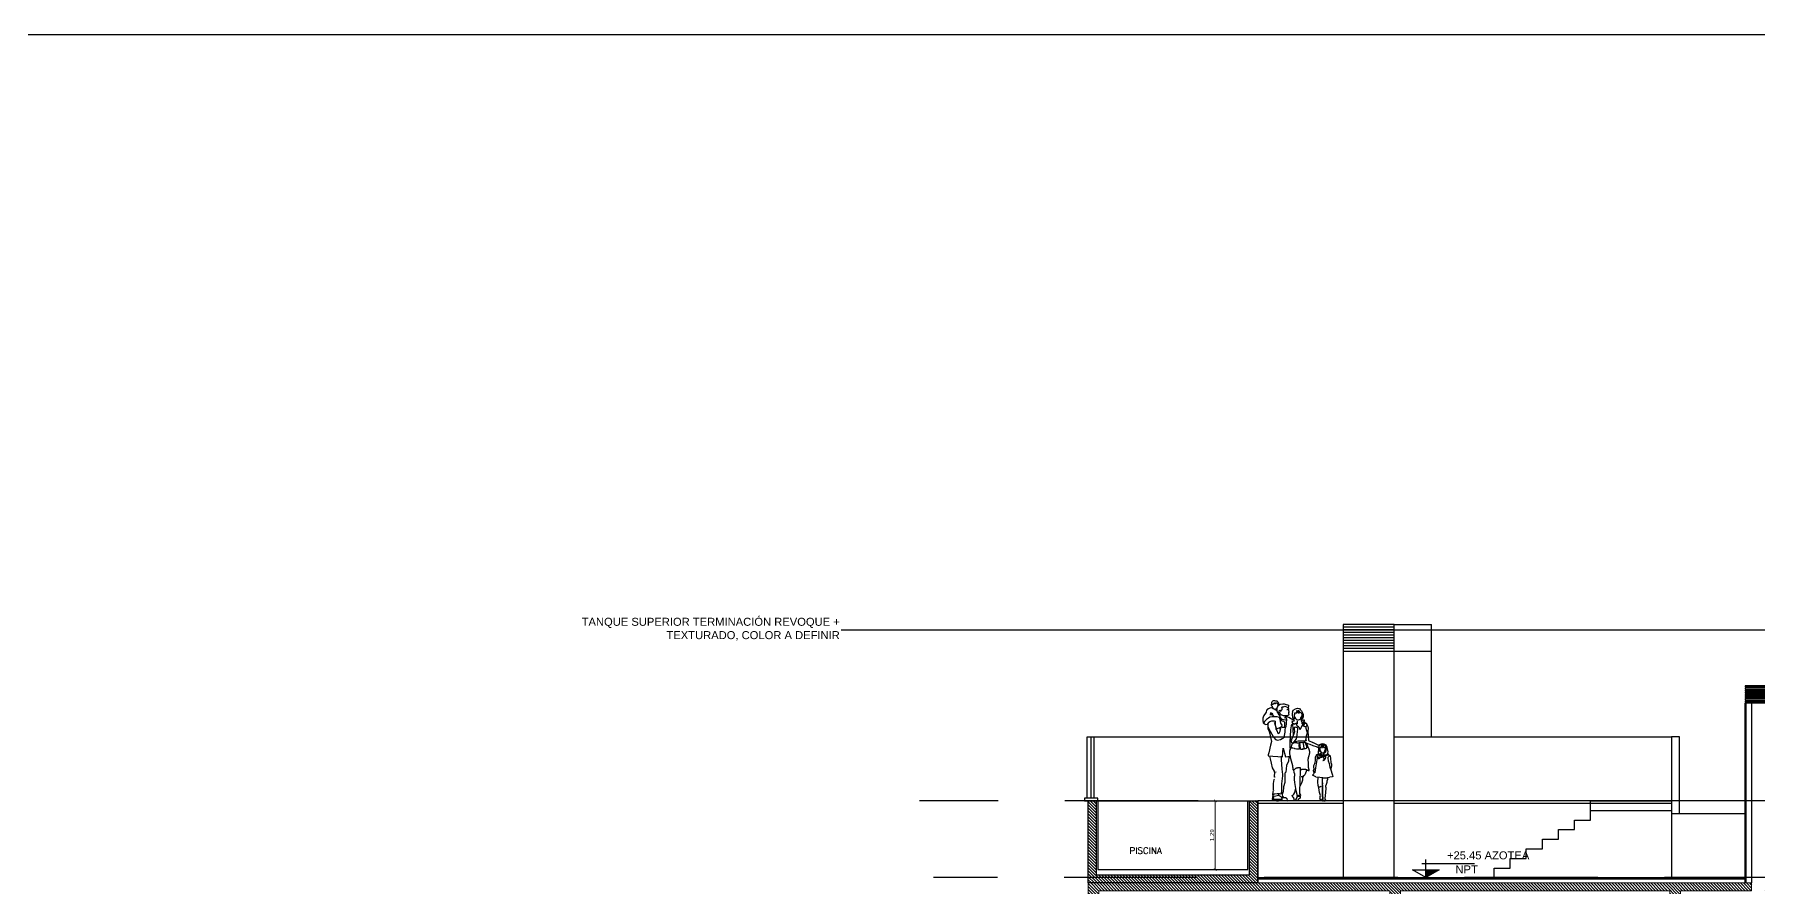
# Model space of a CAD drawing. Header units: metres. Extents: x 126 to 596, y -539 to -70.
# Drawn here: x 321 to 353.31, y -371.83 to -355.84 of the extents above; entities that cross this region are included whole.
import ezdxf
from ezdxf import colors
from ezdxf.entities.mleader import LeaderData, LeaderLine
from ezdxf.enums import TextEntityAlignment as Align
from ezdxf.math import Vec2, Vec3

# ---------------------------------------------------------------- set-up
doc = ezdxf.new("R2010")
doc.units = ezdxf.units.M
doc.header["$LTSCALE"] = 10
doc.linetypes.add('HIDDEN', pattern=[0.375, 0.25, -0.125])
for name, color, linetype in [('A- Hatch Hormigon', 255, 'Continuous'), ('A-Aberturas', 2, 'Continuous'), ('A-Muros', 4, 'Continuous'), ('A-NIVELES', 1, 'Continuous'), ('A-Pisos', 1, 'Continuous'), ('A-Referencias', 2, 'Continuous'), ('A-Revoques', 1, 'Continuous'), ('Dr Ejes en bloque', 4, 'Continuous'), ('dr hatch hormigon en vista', 254, 'Continuous'), ('PISO', 251, 'Continuous'), ('Texto', 3, 'Continuous')]:
    doc.layers.add(name, color=color, linetype=linetype)
doc.layers.add('Dr Contorno exterior torre', color=31, linetype='Continuous', transparency=0.5)
doc.layers.add('PILAR_HORMIGON', color=5, linetype='Continuous', lineweight=20)
doc.styles.add('1-100', font='arial.ttf', dxfattribs={"height": 0.15})
doc.styles.add('1-50', font='arial.ttf', dxfattribs={"width": 1.1, "height": 0.075})
doc.styles.add('Arial', font='arial.ttf')
doc.styles.add('COTAS', font='ROMANS.shx', dxfattribs={"width": 0.7})
doc.styles.add('T12', font='romans.shx', dxfattribs={"height": 0.12})
doc.dimstyles.new('1-50', dxfattribs={"dimscale": 0, "dimtxt": 0.075, "dimasz": 0.05, "dimexe": 0, "dimexo": 0.025, "dimgap": 0.02, "dimtad": 1, "dimzin": 4, "dimdsep": 46, "dimtxsty": '1-50', "dimblk": 'ARCHTICK', "dimcen": 0.09, "dimclrd": 256, "dimclre": 8, "dimclrt": 2, "dimadec": 0, "dimazin": 3, "dimtfac": 1, "dimtofl": 0, "dimtmove": 2, "dimatfit": 3, "dimldrblk": 'OPEN90', "dimfxl": 1, "dimtolj": 1, "dimtzin": 0, "dimlwd": 18, "dimlwe": 18, "dimarcsym": 0})

# ---------------------------------------------------------------- blocks, each defined once
blk = doc.blocks.new('niveles')
at = {"layer": 'PISO', "linetype": 'HIDDEN'}
for p, q in [((572.165, -271.324, 0), (533.187, -271.324, 0)), ((572.152, -272.764), (533.455, -272.764))]:
    blk.add_line(p, q, dxfattribs=at)
blk = doc.blocks.new('Monos1')
for points in [[(-0.62, 1.439), (-0.64, 1.457), (-0.647, 1.502), (-0.647, 1.556), (-0.636, 1.595), (-0.607, 1.622), (-0.586, 1.664), (-0.58, 1.699)], [(-0.397, 1.69), (-0.421, 1.707), (-0.435, 1.715), (-0.456, 1.721), (-0.467, 1.726), (-0.475, 1.735), (-0.478, 1.738), (-0.503, 1.743), (-0.523, 1.737), (-0.545, 1.724), (-0.576, 1.704), (-0.58, 1.699)], [(-0.435, 1.576), (-0.463, 1.602), (-0.468, 1.627), (-0.491, 1.643), (-0.509, 1.645), (-0.514, 1.64), (-0.481, 1.625), (-0.479, 1.622), (-0.52, 1.617), (-0.486, 1.612), (-0.458, 1.61)], [(-0.49, 1.789), (-0.491, 1.814), (-0.484, 1.824), (-0.483, 1.841), (-0.478, 1.862), (-0.466, 1.872), (-0.451, 1.877), (-0.437, 1.879), (-0.413, 1.875), (-0.398, 1.876), (-0.389, 1.872), (-0.373, 1.857), (-0.369, 1.842), (-0.361, 1.833), (-0.366, 1.807), (-0.371, 1.799)], [(-0.464, 1.745), (-0.467, 1.751), (-0.471, 1.756), (-0.475, 1.765), (-0.478, 1.772), (-0.48, 1.771), (-0.484, 1.772), (-0.488, 1.784), (-0.49, 1.801), (-0.486, 1.811), (-0.478, 1.812), (-0.473, 1.809), (-0.474, 1.807), (-0.468, 1.816), (-0.444, 1.816), (-0.444, 1.828), (-0.44, 1.837), (-0.434, 1.839), (-0.432, 1.822), (-0.428, 1.838), (-0.418, 1.815), (-0.408, 1.822), (-0.411, 1.836), (-0.387, 1.835), (-0.386, 1.834), (-0.382, 1.826), (-0.374, 1.815), (-0.373, 1.808), (-0.371, 1.802)], [(-0.486, 1.74), (-0.474, 1.762)], [(-0.404, 1.72), (-0.402, 1.695)], [(-0.397, 1.69), (-0.369, 1.63), (-0.333, 1.584), (-0.308, 1.528), (-0.308, 1.525), (-0.326, 1.52)], [(-0.379, 1.653), (-0.385, 1.704), (-0.382, 1.751), (-0.359, 1.795), (-0.328, 1.81), (-0.28, 1.818), (-0.253, 1.818), (-0.232, 1.813), (-0.175, 1.791), (-0.175, 1.775), (-0.178, 1.751), (-0.173, 1.738), (-0.166, 1.728), (-0.181, 1.716), (-0.196, 1.708), (-0.205, 1.708)], [(-0.38, 1.653), (-0.35, 1.62), (-0.329, 1.61), (-0.316, 1.616)], [(-0.361, 1.79), (-0.361, 1.79)], [(-0.355, 1.612), (-0.352, 1.625)], [(-0.175, 1.71), (-0.17, 1.689), (-0.163, 1.671), (-0.16, 1.664), (-0.17, 1.659), (-0.173, 1.656), (-0.173, 1.653), (-0.171, 1.65), (-0.175, 1.648), (-0.171, 1.646), (-0.173, 1.642), (-0.175, 1.639), (-0.167, 1.625), (-0.17, 1.606), (-0.198, 1.595), (-0.23, 1.595), (-0.268, 1.595), (-0.31, 1.612), (-0.322, 1.621), (-0.329, 1.635), (-0.329, 1.644), (-0.333, 1.646), (-0.335, 1.646), (-0.346, 1.658), (-0.348, 1.673), (-0.349, 1.689), (-0.339, 1.693), (-0.329, 1.697), (-0.322, 1.693), (-0.321, 1.687), (-0.325, 1.679), (-0.316, 1.679), (-0.308, 1.685), (-0.312, 1.691), (-0.312, 1.7), (-0.3, 1.708), (-0.293, 1.713), (-0.293, 1.734), (-0.297, 1.752), (-0.284, 1.76), (-0.264, 1.764), (-0.244, 1.773), (-0.211, 1.76), (-0.185, 1.749), (-0.175, 1.753)], [(-0.099, 1.662), (-0.106, 1.639), (-0.102, 1.604), (-0.099, 1.565), (-0.08, 1.515), (-0.065, 1.507), (-0.072, 1.49), (-0.084, 1.489), (-0.099, 1.494), (-0.102, 1.501), (-0.108, 1.489), (-0.102, 1.47), (-0.075, 1.444), (-0.056, 1.437)], [(-0.099, 1.662), (-0.085, 1.696), (-0.039, 1.726), (-0.001, 1.735), (0.035, 1.727), (0.047, 1.712), (0.071, 1.684), (0.092, 1.651), (0.1, 1.623), (0.102, 1.609)], [(0.052, 1.654), (0.048, 1.655), (0.039, 1.663), (0.032, 1.673), (0.027, 1.682), (0.015, 1.696), (0.016, 1.675), (0.023, 1.653), (0.034, 1.645), (0.018, 1.644), (0.007, 1.645), (0.002, 1.663), (-0.006, 1.685), (-0.003, 1.658), (-0.015, 1.69), (-0.02, 1.661), (-0.018, 1.649), (-0.021, 1.642), (-0.048, 1.641), (-0.059, 1.643), (-0.059, 1.643), (-0.062, 1.619), (-0.069, 1.597), (-0.067, 1.578), (-0.065, 1.556), (-0.059, 1.534), (-0.057, 1.528)], [(0.052, 1.654), (0.062, 1.649), (0.068, 1.646), (0.073, 1.635), (0.082, 1.622), (0.083, 1.608), (0.085, 1.591), (0.086, 1.573), (0.079, 1.563)], [(-0.636, 1.446), (-0.6, 1.43), (-0.568, 1.436), (-0.554, 1.461), (-0.545, 1.467), (-0.52, 1.489), (-0.484, 1.5), (-0.461, 1.5), (-0.439, 1.498), (-0.425, 1.495), (-0.425, 1.464), (-0.421, 1.428), (-0.414, 1.394), (-0.397, 1.346), (-0.394, 1.346), (-0.365, 1.359), (-0.334, 1.371), (-0.3, 1.39), (-0.294, 1.418), (-0.318, 1.456), (-0.326, 1.524), (-0.34, 1.563), (-0.387, 1.574), (-0.478, 1.576), (-0.52, 1.565), (-0.548, 1.549), (-0.583, 1.524), (-0.593, 1.515), (-0.622, 1.489), (-0.636, 1.467), (-0.636, 1.442)], [(-0.55, 1.464), (-0.56, 1.436), (-0.562, 1.389), (-0.562, 1.348), (-0.536, 1.299), (-0.523, 1.254), (-0.508, 1.192), (-0.489, 1.113), (-0.509, 1.044), (-0.538, 0.9), (-0.555, 0.861), (-0.555, 0.84), (-0.285, 0.826), (-0.272, 0.987), (-0.226, 0.826), (-0.14, 0.835)], [(-0.446, 1.186), (-0.541, 1.354), (-0.549, 1.373), (-0.556, 1.4)], [(-0.474, 1.5), (-0.458, 1.497)], [(-0.442, 1.472), (-0.434, 1.46), (-0.421, 1.416), (-0.41, 1.379), (-0.407, 1.344), (-0.392, 1.315), (-0.372, 1.266), (-0.369, 1.261)], [(-0.369, 1.261), (-0.35, 1.269), (-0.331, 1.308), (-0.316, 1.368), (-0.316, 1.37)], [(-0.325, 1.333), (-0.342, 1.368)], [(-0.3, 1.5), (-0.311, 1.5), (-0.318, 1.502)], [(-0.246, 1.376), (-0.242, 1.399), (-0.24, 1.437), (-0.244, 1.466), (-0.261, 1.488), (-0.282, 1.493), (-0.303, 1.501), (-0.301, 1.511), (-0.315, 1.524)], [(-0.315, 1.381), (-0.297, 1.384), (-0.289, 1.383), (-0.272, 1.382), (-0.257, 1.38), (-0.242, 1.376), (-0.236, 1.372)], [(-0.313, 1.54), (-0.293, 1.53), (-0.263, 1.526), (-0.231, 1.519), (-0.219, 1.516)], [(-0.237, 1.373), (-0.243, 1.323), (-0.242, 1.284), (-0.253, 1.224), (-0.261, 1.183), (-0.261, 1.182)], [(-0.229, 1.589), (-0.24, 1.558), (-0.249, 1.544)], [(-0.229, 1.58), (-0.21, 1.529), (-0.225, 1.381)], [(-0.226, 1.585), (-0.193, 1.573), (-0.168, 1.565), (-0.135, 1.547), (-0.113, 1.536), (-0.088, 1.524), (-0.079, 1.52)], [(-0.009, 1.459), (-0.064, 1.439), (-0.09, 1.436), (-0.116, 1.424), (-0.125, 1.407), (-0.136, 1.332), (-0.142, 1.213), (-0.142, 1.146), (-0.13, 1.129), (-0.119, 1.091), (-0.099, 1.077), (-0.078, 1.088), (-0.049, 1.129), (-0.023, 1.161), (-0.009, 1.233), (-0.003, 1.303), (0.003, 1.332), (0.003, 1.361), (-0.009, 1.375), (-0.029, 1.375), (-0.049, 1.378), (-0.064, 1.372), (-0.064, 1.355), (-0.064, 1.337), (-0.058, 1.3), (-0.058, 1.291), (-0.073, 1.253), (-0.084, 1.222), (-0.104, 1.181), (-0.116, 1.149), (-0.116, 1.129)], [(-0.078, 1.236), (-0.078, 1.268), (-0.084, 1.3), (-0.084, 1.323), (-0.084, 1.34), (-0.084, 1.363), (-0.084, 1.381), (-0.09, 1.404), (-0.09, 1.421), (-0.093, 1.43)], [(0.09, 1.45), (0.09, 1.424), (0.069, 1.395), (0.058, 1.361), (0.043, 1.335), (0.038, 1.343), (0.032, 1.366), (0.017, 1.387), (-0.003, 1.401), (-0.015, 1.413), (-0.023, 1.421), (-0.023, 1.436), (-0.023, 1.45)], [(-0.007, 1.515), (-0.007, 1.506)], [(-0.007, 1.492), (-0.007, 1.436)], [(0.057, 1.55), (0.062, 1.53), (0.065, 1.506), (0.069, 1.485), (0.076, 1.463), (0.08, 1.443)], [(0.102, 1.609), (0.104, 1.594), (0.105, 1.577), (0.101, 1.566), (0.09, 1.545), (0.085, 1.525), (0.09, 1.51), (0.102, 1.51), (0.117, 1.518), (0.122, 1.52), (0.123, 1.512), (0.122, 1.499), (0.112, 1.483), (0.098, 1.465), (0.087, 1.452), (0.078, 1.451)], [(0.087, 1.453), (0.107, 1.439), (0.121, 1.435)], [(0.155, 1.444), (0.139, 1.466), (0.097, 1.467)], [(0.118, 1.451), (0.098, 1.449), (0.116, 1.437), (0.122, 1.435), (0.118, 1.419), (0.104, 1.419), (0.118, 1.399), (0.134, 1.393), (0.158, 1.391), (0.168, 1.401), (0.176, 1.423), (0.176, 1.433), (0.166, 1.447), (0.118, 1.451)], [(0.151, 1.395), (0.152, 1.391), (0.153, 1.386), (0.153, 1.382), (0.153, 1.377), (0.154, 1.372), (0.154, 1.367), (0.155, 1.362), (0.155, 1.357), (0.156, 1.351), (0.157, 1.346), (0.158, 1.341), (0.159, 1.336), (0.161, 1.331), (0.162, 1.326), (0.164, 1.321), (0.166, 1.316), (0.167, 1.312), (0.168, 1.308), (0.17, 1.304), (0.171, 1.301), (0.172, 1.298), (0.173, 1.295), (0.174, 1.292), (0.175, 1.289), (0.175, 1.287), (0.176, 1.285), (0.176, 1.283), (0.176, 1.281), (0.176, 1.28), (0.177, 1.278), (0.176, 1.276), (0.176, 1.274), (0.176, 1.272), (0.176, 1.27), (0.176, 1.268), (0.175, 1.266), (0.175, 1.263), (0.175, 1.261), (0.174, 1.258), (0.173, 1.255), (0.172, 1.252), (0.171, 1.249), (0.17, 1.246), (0.169, 1.242), (0.168, 1.239), (0.167, 1.235), (0.165, 1.232), (0.164, 1.229), (0.163, 1.225), (0.162, 1.222), (0.161, 1.219), (0.16, 1.216), (0.159, 1.212), (0.159, 1.209), (0.158, 1.205), (0.157, 1.201), (0.157, 1.197), (0.156, 1.192), (0.156, 1.187), (0.155, 1.182), (0.155, 1.176), (0.154, 1.171), (0.154, 1.165), (0.153, 1.16), (0.153, 1.154), (0.152, 1.149), (0.151, 1.144), (0.15, 1.14), (0.15, 1.136), (0.149, 1.132), (0.149, 1.129), (0.148, 1.127), (0.149, 1.125)], [(0.174, 1.417), (0.177, 1.416), (0.191, 1.392), (0.197, 1.361), (0.191, 1.303), (0.2, 1.129)], [(-0.446, 1.186), (-0.419, 1.152)], [(-0.419, 1.152), (-0.379, 1.137), (-0.325, 1.146), (-0.288, 1.168), (-0.261, 1.182)], [(-0.12, 1.005), (-0.124, 0.998), (-0.127, 0.99), (-0.131, 0.983), (-0.134, 0.976), (-0.138, 0.969), (-0.141, 0.963), (-0.143, 0.957), (-0.145, 0.952), (-0.147, 0.947), (-0.149, 0.944), (-0.15, 0.94), (-0.152, 0.937), (-0.153, 0.935), (-0.153, 0.932), (-0.154, 0.93), (-0.155, 0.928), (-0.155, 0.925), (-0.155, 0.923), (-0.156, 0.92), (-0.156, 0.917), (-0.156, 0.914), (-0.156, 0.909), (-0.155, 0.905), (-0.155, 0.9), (-0.154, 0.893), (-0.153, 0.887), (-0.152, 0.88), (-0.151, 0.872), (-0.149, 0.864), (-0.148, 0.856), (-0.146, 0.848), (-0.144, 0.84), (-0.143, 0.833), (-0.141, 0.825), (-0.14, 0.818), (-0.138, 0.81), (-0.136, 0.803), (-0.134, 0.795), (-0.132, 0.787), (-0.13, 0.779), (-0.128, 0.771), (-0.126, 0.763), (-0.123, 0.754), (-0.121, 0.745), (-0.118, 0.737), (-0.116, 0.728), (-0.113, 0.72), (-0.111, 0.712), (-0.109, 0.704), (-0.107, 0.697), (-0.104, 0.69), (-0.103, 0.683), (-0.101, 0.677), (-0.099, 0.671), (-0.098, 0.666), (-0.097, 0.661), (-0.096, 0.656), (-0.096, 0.651), (-0.096, 0.647), (-0.095, 0.643), (-0.095, 0.639), (-0.095, 0.634), (-0.095, 0.63), (-0.094, 0.625), (-0.094, 0.619), (-0.093, 0.614), (-0.092, 0.608), (-0.091, 0.602), (-0.09, 0.597), (-0.089, 0.591), (-0.088, 0.587), (-0.086, 0.583), (-0.085, 0.58), (-0.084, 0.577), (-0.083, 0.576), (-0.082, 0.575), (-0.081, 0.575), (-0.08, 0.575), (-0.079, 0.575), (-0.077, 0.576), (-0.076, 0.577), (-0.074, 0.578), (-0.072, 0.579), (-0.07, 0.581), (-0.067, 0.583), (-0.065, 0.585), (-0.063, 0.587), (-0.06, 0.589), (-0.058, 0.591), (-0.055, 0.594), (-0.053, 0.596), (-0.05, 0.599), (-0.047, 0.601), (-0.044, 0.604), (-0.041, 0.606), (-0.038, 0.608), (-0.034, 0.61), (-0.03, 0.612), (-0.026, 0.614), (-0.022, 0.615), (-0.018, 0.617), (-0.013, 0.618), (-0.009, 0.619), (-0.005, 0.62), (-0.001, 0.621), (0.003, 0.622), (0.007, 0.623), (0.01, 0.624), (0.014, 0.625), (0.018, 0.625), (0.022, 0.626), (0.026, 0.626), (0.03, 0.626), (0.034, 0.627), (0.038, 0.627), (0.039, 0.627)], [(-0.144, 0.955), (-0.144, 0.976)], [(-0.14, 0.987), (-0.138, 1.151)], [(-0.073, 1.099), (-0.094, 1.083), (-0.104, 1.069), (-0.115, 1.04), (-0.124, 1.007), (-0.114, 1.003)], [(-0.114, 1.003), (-0.096, 0.994), (-0.067, 0.986), (-0.065, 0.988), (-0.057, 0.988), (-0.057, 0.981), (-0.023, 0.975), (0.013, 0.975), (0.034, 0.972), (0.034, 0.977), (0.044, 0.979), (0.046, 0.973), (0.058, 0.968), (0.087, 0.968), (0.097, 0.969)], [(-0.068, 1.078), (-0.07, 1.08), (-0.09, 1.085)], [(-0.09, 1.076), (-0.09, 1.08)], [(-0.069, 1.111), (-0.073, 1.099), (-0.054, 1.091), (-0.018, 1.085), (0.021, 1.088)], [(-0.068, 1.113), (-0.042, 1.112), (-0.015, 1.112)], [(0.149, 1.16), (0.156, 1.129), (0.154, 1.121), (0.127, 1.115), (0.11, 1.115), (0.084, 1.118), (0.012, 1.115), (-0.015, 1.112), (-0.019, 1.111)], [(0.031, 0.972), (0.026, 1.053), (0.021, 1.053)], [(0.121, 0.983), (0.112, 1.035), (0.1, 1.093), (0.026, 1.088)], [(0.065, 1.088), (0.031, 1.085), (0.045, 0.978)], [(0.039, 0.627), (0.043, 0.623), (0.044, 0.622), (0.045, 0.62), (0.046, 0.617), (0.047, 0.614), (0.048, 0.61), (0.049, 0.606), (0.05, 0.602), (0.051, 0.598), (0.052, 0.594), (0.054, 0.591), (0.055, 0.588), (0.057, 0.586), (0.059, 0.585), (0.061, 0.584), (0.063, 0.584), (0.065, 0.585), (0.068, 0.586), (0.07, 0.587), (0.073, 0.588), (0.076, 0.589), (0.078, 0.59), (0.081, 0.591), (0.084, 0.592), (0.087, 0.592), (0.09, 0.593), (0.094, 0.594), (0.097, 0.595), (0.101, 0.595), (0.104, 0.595), (0.108, 0.596), (0.113, 0.595), (0.117, 0.595), (0.122, 0.595), (0.127, 0.594), (0.133, 0.593), (0.138, 0.592), (0.144, 0.591), (0.151, 0.589), (0.157, 0.587), (0.162, 0.586), (0.168, 0.584), (0.173, 0.582), (0.178, 0.58), (0.182, 0.578), (0.185, 0.577), (0.188, 0.575), (0.19, 0.574), (0.193, 0.572), (0.195, 0.571), (0.197, 0.57), (0.199, 0.569), (0.202, 0.568), (0.205, 0.568), (0.207, 0.567), (0.21, 0.567), (0.212, 0.568), (0.214, 0.568), (0.216, 0.569), (0.217, 0.571), (0.217, 0.573), (0.216, 0.576), (0.215, 0.579), (0.214, 0.583), (0.213, 0.587), (0.211, 0.591), (0.21, 0.595), (0.208, 0.6), (0.207, 0.604), (0.206, 0.609), (0.206, 0.614), (0.205, 0.619), (0.205, 0.625), (0.205, 0.63), (0.204, 0.636), (0.204, 0.643), (0.204, 0.65), (0.203, 0.657), (0.203, 0.665), (0.202, 0.673), (0.202, 0.681), (0.201, 0.689), (0.201, 0.698), (0.2, 0.707), (0.2, 0.716), (0.2, 0.724), (0.2, 0.733), (0.199, 0.742), (0.199, 0.75), (0.199, 0.758), (0.199, 0.765), (0.199, 0.772), (0.199, 0.778), (0.199, 0.784), (0.2, 0.789), (0.2, 0.794), (0.2, 0.799), (0.201, 0.804), (0.202, 0.809), (0.203, 0.814), (0.205, 0.819), (0.206, 0.825), (0.209, 0.831), (0.211, 0.837), (0.213, 0.844), (0.215, 0.851), (0.217, 0.858), (0.219, 0.865), (0.221, 0.872), (0.223, 0.88), (0.224, 0.887), (0.225, 0.894), (0.226, 0.902), (0.226, 0.909), (0.226, 0.916), (0.225, 0.924), (0.224, 0.931), (0.223, 0.938), (0.22, 0.946), (0.217, 0.955), (0.212, 0.965), (0.207, 0.978), (0.2, 0.992), (0.191, 1.01)], [(0.057, 0.969), (0.081, 0.971), (0.102, 0.973), (0.118, 0.975), (0.122, 0.977), (0.12, 0.983), (0.147, 0.983), (0.162, 0.988), (0.173, 1)], [(0.105, 1.093), (0.128, 1.098)], [(0.13, 1.115), (0.13, 1.1), (0.139, 1.086), (0.159, 1.04), (0.172, 0.999)], [(0.13, 1.1), (0.141, 1.095), (0.156, 1.087), (0.17, 1.059), (0.186, 1.021), (0.188, 1.01), (0.173, 1.005)], [(0.369, 1.003), (0.291, 1.032), (0.232, 1.053), (0.19, 1.069), (0.151, 1.085)], [(0.2, 1.129), (0.225, 1.12), (0.258, 1.103), (0.281, 1.092)], [(0.405, 1.046), (0.399, 1.039), (0.394, 1.036), (0.281, 1.092)], [(0.388, 0.996), (0.373, 1.001), (0.369, 1.003)], [(0.443, 1.063), (0.431, 1.059), (0.423, 1.047), (0.417, 1.036), (0.395, 1.025), (0.388, 0.998), (0.388, 0.969), (0.391, 0.948)], [(0.405, 1.046), (0.413, 1.056), (0.431, 1.06), (0.431, 1.059)], [(0.43, 1.005), (0.423, 1.001), (0.418, 0.999), (0.415, 0.99), (0.409, 0.979), (0.409, 0.969), (0.407, 0.956), (0.407, 0.942), (0.413, 0.934)], [(0.43, 1.005), (0.433, 1.006), (0.44, 1.013), (0.445, 1.021), (0.449, 1.028), (0.457, 1.039), (0.457, 1.023), (0.452, 1.006), (0.445, 1), (0.457, 1), (0.466, 1), (0.468, 1.015), (0.474, 1.032), (0.472, 1.011), (0.481, 1.036), (0.485, 1.014), (0.484, 1.004), (0.487, 1), (0.508, 1), (0.516, 1.001), (0.516, 1.001), (0.519, 0.984), (0.526, 0.967), (0.525, 0.952), (0.525, 0.935), (0.521, 0.918), (0.519, 0.913), (0.509, 0.902), (0.501, 0.894), (0.491, 0.894), (0.481, 0.894), (0.482, 0.883), (0.491, 0.867), (0.498, 0.861), (0.502, 0.859), (0.519, 0.861), (0.547, 0.867), (0.559, 0.876), (0.567, 0.896), (0.569, 0.921), (0.554, 1.001), (0.534, 1.044), (0.498, 1.064), (0.467, 1.07), (0.445, 1.064)], [(0.44, 1.056), (0.451, 1.057), (0.468, 1.057), (0.486, 1.056), (0.504, 1.048), (0.523, 1.027), (0.527, 1.01), (0.527, 0.993), (0.525, 0.982), (0.53, 0.992), (0.53, 1.005), (0.53, 1.025), (0.525, 1.039), (0.508, 1.054), (0.489, 1.062), (0.468, 1.068), (0.446, 1.064), (0.44, 1.056)], [(-0.426, 0.503), (-0.437, 0.553), (-0.47, 0.616), (-0.489, 0.705), (-0.509, 0.788), (-0.525, 0.838)], [(-0.312, 0.835), (-0.307, 0.777), (-0.296, 0.592), (-0.282, 0.495), (-0.282, 0.467), (-0.301, 0.318), (-0.301, 0.166), (-0.318, 0.127), (-0.34, 0.13), (-0.382, 0.132), (-0.44, 0.124), (-0.465, 0.108), (-0.459, 0.174), (-0.452, 0.18)], [(-0.163, 0.821), (-0.174, 0.746), (-0.207, 0.661), (-0.221, 0.539), (-0.238, 0.52), (-0.238, 0.442), (-0.238, 0.401), (-0.243, 0.343), (-0.263, 0.265), (-0.271, 0.16), (-0.282, 0.149), (-0.312, 0.132)], [(0.332, 0.821), (0.329, 0.803), (0.325, 0.762), (0.322, 0.711), (0.313, 0.694), (0.296, 0.656), (0.296, 0.644), (0.302, 0.589), (0.296, 0.586), (0.294, 0.58), (0.291, 0.561), (0.296, 0.539), (0.311, 0.53), (0.317, 0.53), (0.329, 0.534), (0.331, 0.542), (0.322, 0.552), (0.32, 0.56), (0.325, 0.561), (0.331, 0.556), (0.334, 0.56), (0.334, 0.569), (0.334, 0.578), (0.329, 0.587), (0.329, 0.594), (0.338, 0.608)], [(0.332, 0.821), (0.339, 0.834), (0.348, 0.849), (0.355, 0.855)], [(0.333, 0.579), (0.334, 0.58), (0.35, 0.691), (0.37, 0.805), (0.37, 0.844), (0.354, 0.856)], [(0.4, 0.87), (0.372, 0.864), (0.366, 0.863), (0.359, 0.859), (0.355, 0.859), (0.348, 0.858), (0.354, 0.856)], [(0.351, 0.858), (0.351, 0.859)], [(0.463, 0.852), (0.455, 0.856), (0.445, 0.857), (0.436, 0.858), (0.425, 0.856), (0.415, 0.85), (0.405, 0.849), (0.399, 0.847), (0.391, 0.837), (0.395, 0.824), (0.393, 0.814), (0.387, 0.804), (0.375, 0.798), (0.381, 0.795), (0.393, 0.794), (0.403, 0.794), (0.415, 0.8), (0.42, 0.81), (0.421, 0.812), (0.434, 0.818), (0.444, 0.816), (0.454, 0.816), (0.459, 0.829), (0.451, 0.831), (0.439, 0.834), (0.43, 0.832), (0.425, 0.832), (0.429, 0.837), (0.445, 0.836), (0.453, 0.835), (0.451, 0.84), (0.438, 0.844)], [(0.427, 0.857), (0.404, 0.87), (0.385, 0.869), (0.378, 0.873), (0.397, 0.878), (0.419, 0.885), (0.435, 0.886)], [(0.393, 0.956), (0.386, 0.933), (0.385, 0.908), (0.383, 0.888), (0.391, 0.876)], [(0.4, 0.87), (0.401, 0.87)], [(0.437, 0.913), (0.436, 0.901), (0.434, 0.876)], [(0.436, 0.879), (0.446, 0.866), (0.457, 0.858), (0.464, 0.854), (0.471, 0.863), (0.478, 0.865), (0.489, 0.87)], [(0.462, 0.849), (0.451, 0.849), (0.454, 0.841), (0.456, 0.828), (0.468, 0.823), (0.477, 0.828), (0.477, 0.839), (0.468, 0.853), (0.459, 0.849)], [(0.472, 0.853), (0.487, 0.861), (0.498, 0.858), (0.512, 0.855), (0.512, 0.848), (0.512, 0.832), (0.519, 0.82), (0.522, 0.804), (0.517, 0.794), (0.509, 0.773), (0.492, 0.758), (0.479, 0.753), (0.472, 0.757), (0.476, 0.757), (0.492, 0.762), (0.496, 0.776), (0.496, 0.788), (0.488, 0.805), (0.488, 0.813), (0.478, 0.82), (0.472, 0.824), (0.485, 0.831), (0.488, 0.824), (0.489, 0.82), (0.494, 0.829), (0.488, 0.834), (0.481, 0.836), (0.478, 0.837), (0.483, 0.848), (0.494, 0.844), (0.506, 0.842), (0.507, 0.83)], [(0.499, 0.916), (0.499, 0.894)], [(0.514, 0.837), (0.549, 0.849), (0.568, 0.865), (0.576, 0.862), (0.584, 0.865), (0.572, 0.876), (0.561, 0.884)], [(0.567, 0.865), (0.568, 0.863), (0.579, 0.861), (0.597, 0.856), (0.587, 0.837), (0.566, 0.814), (0.566, 0.8), (0.574, 0.748), (0.589, 0.701), (0.602, 0.63), (0.627, 0.563), (0.639, 0.521), (0.652, 0.483), (0.657, 0.456), (0.645, 0.447), (0.601, 0.443)], [(0.595, 0.851), (0.601, 0.848), (0.607, 0.845), (0.614, 0.796), (0.62, 0.721), (0.623, 0.707), (0.627, 0.703), (0.633, 0.689), (0.631, 0.651), (0.623, 0.604), (0.623, 0.58)], [(-0.451, 0.199), (-0.456, 0.193), (-0.456, 0.196), (-0.451, 0.276), (-0.456, 0.323), (-0.44, 0.401), (-0.436, 0.406)], [(-0.42, 0.442), (-0.437, 0.442), (-0.437, 0.467), (-0.426, 0.522), (-0.415, 0.547), (-0.412, 0.539)], [(-0.081, 0.575), (-0.07, 0.535), (-0.061, 0.504), (-0.059, 0.49), (-0.059, 0.469), (-0.066, 0.45), (-0.066, 0.431), (-0.066, 0.398), (-0.059, 0.342), (-0.033, 0.196), (-0.016, 0.127), (-0.007, 0.08), (-0.002, 0.092), (0.019, 0.104), (0.036, 0.104), (0.052, 0.085), (0.057, 0.106), (0.043, 0.137), (0.043, 0.16), (0.043, 0.236), (0.048, 0.302), (0.048, 0.424), (0.052, 0.511), (0.052, 0.592)], [(0.104, 0.455), (0.09, 0.436), (0.09, 0.412), (0.09, 0.384), (0.074, 0.332), (0.048, 0.278), (0.046, 0.273)], [(0.17, 0.584), (0.158, 0.547), (0.133, 0.485), (0.116, 0.467), (0.09, 0.45), (0.064, 0.452)], [(0.278, 0.478), (0.305, 0.508), (0.314, 0.53)], [(0.338, 0.45), (0.278, 0.478)], [(0.323, 0.552), (0.326, 0.561)], [(0.338, 0.45), (0.412, 0.442)], [(0.38, 0.396), (0.381, 0.405), (0.381, 0.415), (0.381, 0.424), (0.381, 0.445)], [(0.435, 0.017), (0.417, 0.031), (0.421, 0.052), (0.421, 0.067), (0.421, 0.083), (0.426, 0.097), (0.406, 0.153), (0.394, 0.245), (0.385, 0.286), (0.38, 0.349), (0.38, 0.396)], [(0.412, 0.442), (0.47, 0.436), (0.471, 0.431), (0.559, 0.432), (0.559, 0.438), (0.599, 0.445), (0.599, 0.446)], [(0.466, 0.334), (0.464, 0.329), (0.458, 0.295), (0.453, 0.268), (0.46, 0.241), (0.46, 0.137), (0.46, 0.099), (0.465, 0.092), (0.46, 0.081), (0.465, 0.056), (0.465, 0.045), (0.454, 0.027), (0.445, 0.015), (0.443, 0.017)], [(0.468, 0.301), (0.467, 0.316), (0.466, 0.339), (0.465, 0.36), (0.465, 0.395), (0.465, 0.419), (0.466, 0.432)], [(0.496, 0), (0.518, -0.003), (0.53, 0.011), (0.514, 0.031), (0.518, 0.042), (0.514, 0.049), (0.523, 0.092), (0.535, 0.23), (0.535, 0.243), (0.53, 0.263), (0.53, 0.281), (0.537, 0.311), (0.551, 0.349), (0.555, 0.374), (0.562, 0.403), (0.567, 0.439)], [(-0.465, 0.097), (-0.47, 0.069), (-0.465, 0.055), (-0.476, 0.036), (-0.481, 0.022), (-0.44, 0.005), (-0.395, 0.002), (-0.357, 0.002), (-0.332, 0.014), (-0.287, 0.022), (-0.287, 0.025)], [(-0.45, 0.093), (-0.461, 0.082), (-0.452, 0.055), (-0.461, 0.031), (-0.288, 0.028), (-0.3, 0.062), (-0.353, 0.098), (-0.441, 0.082)], [(-0.339, 0.09), (-0.354, 0.112), (-0.353, 0.128)], [(-0.353, 0.004), (-0.192, 0.002), (-0.191, 0.015), (-0.2, 0.038), (-0.231, 0.058), (-0.298, 0.058)], [(-0.282, 0.146), (-0.293, 0.11), (-0.287, 0.085), (-0.271, 0.069), (-0.268, 0.055)], [(-0.04, 0.009), (-0.066, 0.014), (-0.066, 0.028), (-0.07, 0.052), (-0.075, 0.064), (-0.092, 0.071), (-0.096, 0.082), (-0.103, 0.097), (-0.087, 0.111), (-0.07, 0.125), (-0.054, 0.153), (-0.037, 0.238)], [(-0.018, 0.06), (-0.001, 0.078), (0.032, 0.085), (0.049, 0.068), (0.049, 0.051), (0.027, 0.038), (0.012, 0.026), (0.009, 0.004), (-0.028, 0.004), (-0.05, 0.013), (-0.03, 0.031), (-0.018, 0.06)], [(-0.015, 0.119), (-0.016, 0.115), (-0.011, 0.082), (-0.008, 0.07)], [(0.432, 0.27), (0.416, 0.254), (0.396, 0.254), (0.39, 0.261)], [(0.468, 0.301), (0.468, 0.299), (0.468, 0.275), (0.463, 0.223), (0.467, 0.13), (0.474, 0.027), (0.467, 0.013), (0.463, 0.002), (0.483, 0)]]:
    blk.add_lwpolyline(points)
for points in [[(-0.426, 1.714, -0.135616), (-0.449, 1.721, -0.132458), (-0.462, 1.741, -0.010044), (-0.464, 1.745, -0.044716)], [(-0.371, 1.807, -0.069931), (-0.376, 1.77, -0.08175), (-0.389, 1.741, -0.132458), (-0.402, 1.721, -0.135616), (-0.426, 1.714, -0.135616)], [(0.076, 1.636, -0.069931), (0.072, 1.588, -0.08175), (0.056, 1.55, -0.132458), (0.041, 1.523, -0.135616), (0.011, 1.513, -0.135616)], [(0.011, 1.513, -0.135616), (-0.019, 1.519, -0.132458), (-0.037, 1.545, -0.08175), (-0.057, 1.581, -0.044716), (-0.064, 1.611, -0.129643)], [(0.412, 0.991, 0.069931), (0.418, 0.954, 0.08175), (0.431, 0.925, 0.132458), (0.444, 0.905, 0.135616), (0.467, 0.898, 0.135616)], [(0.467, 0.898, 0.135616), (0.491, 0.905, 0.132458), (0.504, 0.925, 0.08175), (0.517, 0.954, 0.044716), (0.522, 0.977, 0.129643)]]:
    blk.add_lwpolyline(points, format="xyb")
for centre, radius in [((-0.052, 1.55), 0.00994), ((0.069, 1.557), 0.00994), ((0.421, 0.93), 0.00767), ((0.514, 0.93), 0.00767)]:
    blk.add_circle(centre, radius)
blk = doc.blocks.new('_Open90')
at = {"color": 0, "linetype": 'ByBlock', "lineweight": -2}
for p, q in [((0, 0), (-1, 0)), ((-0.5, 0.5), (0, 0)), ((0, 0), (-0.5, -0.5))]:
    blk.add_line(p, q, dxfattribs=at)
blk = doc.blocks.new('NivelGen')
blk.add_hatch(color=256).paths.add_polyline_path([(0.251, 0.145), (0, 0.145), (0, 0)])
for p, q in [((0, 0), (0, 0.343)), ((-0.077, 0.266), (0.913, 0.266))]:
    blk.add_line(p, q)
at = {"const_width": 0.01}
blk.add_lwpolyline([(-0.251, 0.145), (0, 0), (0.251, 0.145)], dxfattribs=at)
blk.add_lwpolyline([(0, 0), (-0.251, 0.145), (0.251, 0.145), (0, 0)])
at = {"style": 'COTAS', "width": 0.7}
for tag, p in [('NIVEL', (0.973, 0.365)), ('NPT.INT', (0.973, 0.048))]:
    blk.add_attdef(tag, text='', height=0.2, dxfattribs=at).set_placement(p, align=Align.RIGHT)
blk = doc.blocks.new('_ArchTick')
at = {"color": 0, "linetype": 'ByBlock', "const_width": 0.15}
blk.add_lwpolyline([(-0.5, -0.5), (0.5, 0.5)], dxfattribs=at)
blk = doc.blocks.new('*D87')
at = {"layer": 'A-Pisos', "color": 8, "lineweight": 18, "transparency": 16777216}
for p, q in [((343.71, -370.205), (343.125, -370.205)), ((343.71, -371.495), (343.125, -371.495))]:
    blk.add_line(p, q, dxfattribs=at)
at = {"layer": 'A-Pisos', "lineweight": 18, "transparency": 16777216}
blk.add_line((343.125, -370.205), (343.125, -371.495), dxfattribs=at)
at = {"layer": 'Defpoints', "color": 0, "transparency": 16777216}
for p in [(343.735, -370.205), (343.125, -371.495), (343.735, -371.495)]:
    blk.add_point(p, dxfattribs=at)
at = {"layer": 'A-Pisos', "lineweight": 18, "transparency": 16777216, "xscale": 0.05, "yscale": 0.05, "zscale": 0.05}
for p, rotation in [((343.125, -370.205), 90), ((343.125, -371.495), 270)]:
    blk.add_blockref('_ArchTick', p, dxfattribs=dict(at, rotation=rotation))
at = {"layer": 'A-Pisos', "color": 2, "transparency": 16777216, "insert": (343.066, -370.85), "char_height": 0.075, "attachment_point": 5, "rotation": 90, "style": '1-50'}
blk.add_mtext('\\A1;1.29', dxfattribs=at)

msp = doc.modelspace()

# ---------------------------------------------------------------- hatches: boundary and pattern name
h = msp.add_hatch()
h.set_pattern_fill('ANSI31', color=1, scale=0.0125, angle=-90, style=0)
h.set_pattern_definition([(315, (229.96439, -545.91481), (0.0280633004, 0.0280633004), [])])
h.paths.add_polyline_path([(340.744, -370.205), (340.894, -370.205), (340.894, -371.595), (343.765, -371.595), (343.765, -370.205), (343.915, -370.205), (343.915, -371.745), (340.744, -371.745)])
at = {"layer": 'A- Hatch Hormigon'}
h = msp.add_hatch(dxfattribs=at)
h.set_pattern_fill('ANSI31', color=256, scale=0.0125, angle=-90, style=0)
h.set_pattern_definition([(315, (0, -30), (0.0280633004, 0.0280633004), [])])
h.paths.add_polyline_path([(355.396, -371.89), (355.396, -372.345), (355.596, -372.345), (355.596, -371.89), (358.196, -371.89), (358.196, -372.345), (358.396, -372.345), (358.396, -371.89), (364.845, -371.89), (364.845, -372.345), (365.045, -372.345), (365.046, -371.866), (365.545, -371.865), (365.545, -371.745), (353.435, -371.745), (353.435, -371.89)])
h.paths.add_polyline_path([(340.744, -371.745), (340.744, -371.895), (340.744, -372.345), (340.946, -372.345), (340.946, -371.89), (346.395, -371.89), (346.395, -372.345), (346.595, -372.345), (346.595, -371.89), (351.645, -371.89), (351.645, -372.345), (351.845, -372.345), (351.845, -371.889), (353.178, -371.89), (353.178, -371.745)])
at = {"layer": 'dr hatch hormigon en vista', "true_color": 0xc7c8ca, "transparency": 33554457}
h = msp.add_hatch(dxfattribs=at)
h.set_pattern_fill('ANGLE', color=9)
h.set_pattern_definition([(0, (18.872, -89.408), (0, 6.985), [5.08, -1.905]), (90, (18.872, -89.408), (-6.985, 4e-16), [5.08, -1.905])])
h.paths.add_polyline_path([(322.41, -366.241), (322.41, -365.316), (321.18, -365.316), (321.18, -366.241)])
h.paths.add_polyline_path([(322.41, -363.076), (321.08, -363.076), (321.08, -365.266), (322.41, -365.266)], flags=17)

# ---------------------------------------------------------------- linework, layer by layer
at = {"color": 1}
for p, q in [((346.48, -366.902), (345.52, -366.902)), ((346.48, -366.952), (345.52, -366.952)), ((346.48, -367.002), (345.52, -367.002)), ((346.48, -367.052), (345.52, -367.052)), ((346.48, -371.645), (346.48, -366.902)), ((346.48, -367.102), (345.52, -367.102)), ((346.48, -367.152), (345.52, -367.152)), ((346.48, -367.202), (345.52, -367.202)), ((346.48, -367.252), (345.52, -367.252)), ((346.48, -367.302), (345.52, -367.302)), ((346.48, -367.352), (345.52, -367.352)), ((345.52, -367.402, 0), (346.48, -367.402))]:
    msp.add_line(p, q, dxfattribs=at)
at = {"color": 252}
for p, q in [((346.48, -366.902), (347.18, -366.902)), ((347.18, -369.005, 0), (347.18, -366.902)), ((346.48, -367.402), (347.18, -367.403)), ((340.725, -370.155, 0), (340.725, -369.005, 0)), ((340.725, -369.005, 0), (345.52, -369.005, 0)), ((346.48, -369.005, 0), (351.676, -369.005, 0)), ((351.676, -369.005), (351.676, -370.045, 0)), ((351.826, -369.005, 0), (351.676, -369.005)), ((351.826, -370.447, 0), (351.826, -369.005, 0)), ((345.52, -370.205, 0), (343.926, -370.205, 0)), ((345.52, -370.255, 0), (343.926, -370.255, 0)), ((351.676, -370.205, 0), (346.48, -370.205, 0)), ((351.676, -370.255, 0), (346.48, -370.255, 0))]:
    msp.add_line(p, q, dxfattribs=at)
at = {"color": 1}
for points in [[(345.52, -366.902), (345.52, -371.645)], [(343.926, -370.205), (343.926, -371.745)]]:
    msp.add_lwpolyline(points, dxfattribs=at)
at = {"color": 1, "elevation": 0}
for points in [[(353.058, -368.07), (353.555, -368.07), (353.555, -368.05), (353.058, -368.05), (353.058, -368.07)], [(353.058, -368.11), (353.555, -368.11), (353.555, -368.09), (353.058, -368.09), (353.058, -368.11)], [(353.058, -368.15), (353.555, -368.15), (353.555, -368.13), (353.058, -368.13), (353.058, -368.15)], [(353.058, -368.19), (353.555, -368.19), (353.555, -368.17), (353.058, -368.17), (353.058, -368.19)], [(353.058, -368.23), (353.555, -368.23), (353.555, -368.21), (353.058, -368.21), (353.058, -368.23)], [(353.058, -368.27), (353.555, -368.27), (353.555, -368.25), (353.058, -368.25), (353.058, -368.27)], [(353.058, -368.31), (353.555, -368.31), (353.555, -368.29), (353.058, -368.29), (353.058, -368.31)], [(353.058, -368.35), (353.555, -368.35), (353.555, -368.33), (353.058, -368.33), (353.058, -368.35)], [(340.924, -370.205), (343.735, -370.205)], [(353.058, -370.447), (351.676, -370.447), (351.676, -371.645)], [(343.934, -371.645), (353.058, -371.645)], [(343.934, -371.665), (353.058, -371.665)]]:
    msp.add_lwpolyline(points, dxfattribs=at)
at = {"color": 2}
msp.add_lwpolyline([(340.675, -370.205), (340.924, -370.205), (340.924, -370.155), (340.675, -370.155)], close=True, dxfattribs=at)
at = {"color": 5}
msp.add_lwpolyline([(340.744, -370.205), (340.894, -370.205), (340.894, -371.595), (343.765, -371.595), (343.765, -370.205), (343.915, -370.205), (343.915, -371.745), (340.744, -371.745)], close=True, dxfattribs=at)
at = {"color": 2}
msp.add_lwpolyline([(340.894, -370.205), (340.924, -370.205), (340.924, -371.495), (343.735, -371.495), (343.735, -370.205), (343.765, -370.205)], dxfattribs=at)
at = {"color": 252, "elevation": 0}
for points in [[(350.155, -370.385), (350.155, -370.205), (351.676, -370.205)], [(348.355, -371.645), (348.355, -371.465), (348.655, -371.465), (348.655, -371.285), (348.955, -371.285), (348.955, -371.105), (349.255, -371.105), (349.255, -370.925), (349.555, -370.925), (349.555, -370.745), (349.855, -370.745), (349.855, -370.565), (350.155, -370.565), (350.155, -370.385), (351.676, -370.385)]]:
    msp.add_lwpolyline(points, dxfattribs=at)
at = {"color": 252}
msp.add_lwpolyline([(351.676, -370.045), (351.676, -370.447)], dxfattribs=at)
at = {"layer": 'A-Aberturas'}
msp.add_lwpolyline([(126.138, -355.844), (596.014, -355.844), (596.014, -413.301), (126.138, -413.301)], close=True, dxfattribs=at)
at = {"layer": 'A-Muros'}
for p, q in [((353.078, -371.745, 0), (353.078, -368.37, 0)), ((353.078, -368.37, 0), (353.178, -368.37, 0)), ((353.078, -368.37, 0), (353.178, -368.37, 0)), ((353.178, -368.37, 0), (353.178, -371.745, 0))]:
    msp.add_line(p, q, dxfattribs=at)
at = {"layer": 'A-Pisos'}
msp.add_lwpolyline([(340.799, -370.155), (340.799, -369.005), (340.849, -369.005), (340.849, -370.155)], close=True, dxfattribs=at)
at = {"layer": 'A-Revoques'}
for p, q in [((353.058, -371.745, 0), (353.058, -368.37, 0)), ((353.078, -368.37, 0), (353.058, -368.37, 0)), ((353.178, -368.37, 0), (353.435, -368.37, 0))]:
    msp.add_line(p, q, dxfattribs=at)
at = {"layer": 'Dr Contorno exterior torre'}
msp.add_line((343.926, -371.745, 0), (343.926, -371.595, 0), dxfattribs=at)
at = {"layer": 'PILAR_HORMIGON', "color": 5, "elevation": 0}
msp.add_lwpolyline([(340.744, -371.745), (353.178, -371.745), (353.178, -371.89), (351.845, -371.889), (351.845, -372.345), (351.645, -372.345), (351.645, -371.89), (346.595, -371.89), (346.595, -372.345), (346.395, -372.345), (346.395, -371.89), (340.946, -371.89), (340.946, -372.345), (340.744, -372.345), (340.744, -371.895), (340.744, -371.895), (340.744, -371.745)], dxfattribs=at)

# ---------------------------------------------------------------- block references
at = {"layer": 'A-NIVELES'}
ref = msp.add_blockref('NivelGen', (347.072, -371.645, 0), dxfattribs=at)
ref.add_attrib('NIVEL', '+25.45 AZOTEA', dxfattribs={"layer": '0', "height": 0.15, "style": 'Arial'}).set_placement((349.011, -371.302, 0), align=Align.RIGHT)
ref.add_attrib('NPT.INT', 'NPT', dxfattribs={"layer": '0', "height": 0.15, "style": 'Arial'}).set_placement((348.045, -371.565, 0), align=Align.RIGHT)
at = {"layer": 'Dr Ejes en bloque'}
msp.add_blockref('niveles', (-195.608, -98.881, 0), dxfattribs=at)
at = {"layer": 'PISO'}
msp.add_blockref('Monos1', (344.67, -370.205, 0), dxfattribs=at)

# ---------------------------------------------------------------- texts
at = {"layer": 'Texto', "style": 'T12'}
msp.add_text('PISCINA', height=0.12, dxfattribs=at).set_placement((341.518, -371.198))

# ---------------------------------------------------------------- dimensions: what is measured, and where the dimension line sits
at = {"layer": 'A-Pisos'}
dim = msp.add_linear_dim(base=(343.125, -371.495), p1=(343.735, -370.205), p2=(343.735, -371.495), angle=90, dimstyle='1-50', override={"dimscale": 1}, dxfattribs=at)
dim.commit()
dim.dimension.update_dxf_attribs({"geometry": '*D87', "text_midpoint": (343.066, -370.85)})

# ---------------------------------------------------------------- leaders
at = {"layer": 'A-Referencias', "linetype": 'Continuous', "ltscale": 0.5}
ml = msp.add_multileader_mtext('Standard', dxfattribs=at)
ml.set_content('TANQUE SUPERIOR TERMINACIÓN REVOQUE +\\PTEXTURADO, COLOR A DEFINIR', color=3, style='1-100')
ml.set_leader_properties(color=1)
ml.set_arrow_properties(name='OPEN90')
ml.build(insert=Vec2(0, 0))
ml.multileader.update_dxf_attribs({"text_left_attachment_type": 2, "text_right_attachment_type": 2, "dogleg_length": 0.05, "arrow_head_size": 0.1})
ctx = ml.context
ctx.base_point, ctx.char_height, ctx.arrow_head_size, ctx.landing_gap_size, ctx.plane_origin = Vec3(331.242, -367.01, 0), 0.15, 0.1, 0.025, Vec3(338.642, -367.01, 0)
ctx.left_attachment, ctx.right_attachment, ctx.text_align_type = 2, 2, 2
notes = []
notes.append((ctx, [(0, (1, 1, 0), (336.163, -367.01, 0), (-1, 0), 0.05, [(0, [(355.54, -367.01, 0)], 0, [])])]))
ctx.mtext.insert, ctx.mtext.width, ctx.mtext.alignment, ctx.mtext.flow_direction = Vec3(336.088, -366.775, 0), 7.78363, 3, 5
for ctx, leaders in notes:
    for number, flags, end, landing, length, lines in leaders:
        leader = LeaderData()
        leader.index, (leader.has_last_leader_line, leader.has_dogleg_vector, leader.attachment_direction) = number, flags
        leader.last_leader_point, leader.dogleg_vector, leader.dogleg_length = Vec3(end), Vec3(landing), length
        for number, points, colour, breaks in lines:
            line = LeaderLine()
            line.index, line.vertices, line.color, line.breaks = number, Vec3.list(points), colors.encode_raw_color(colour), breaks
            leader.lines.append(line)
        ctx.leaders.append(leader)

doc.saveas('drawing.dxf')
